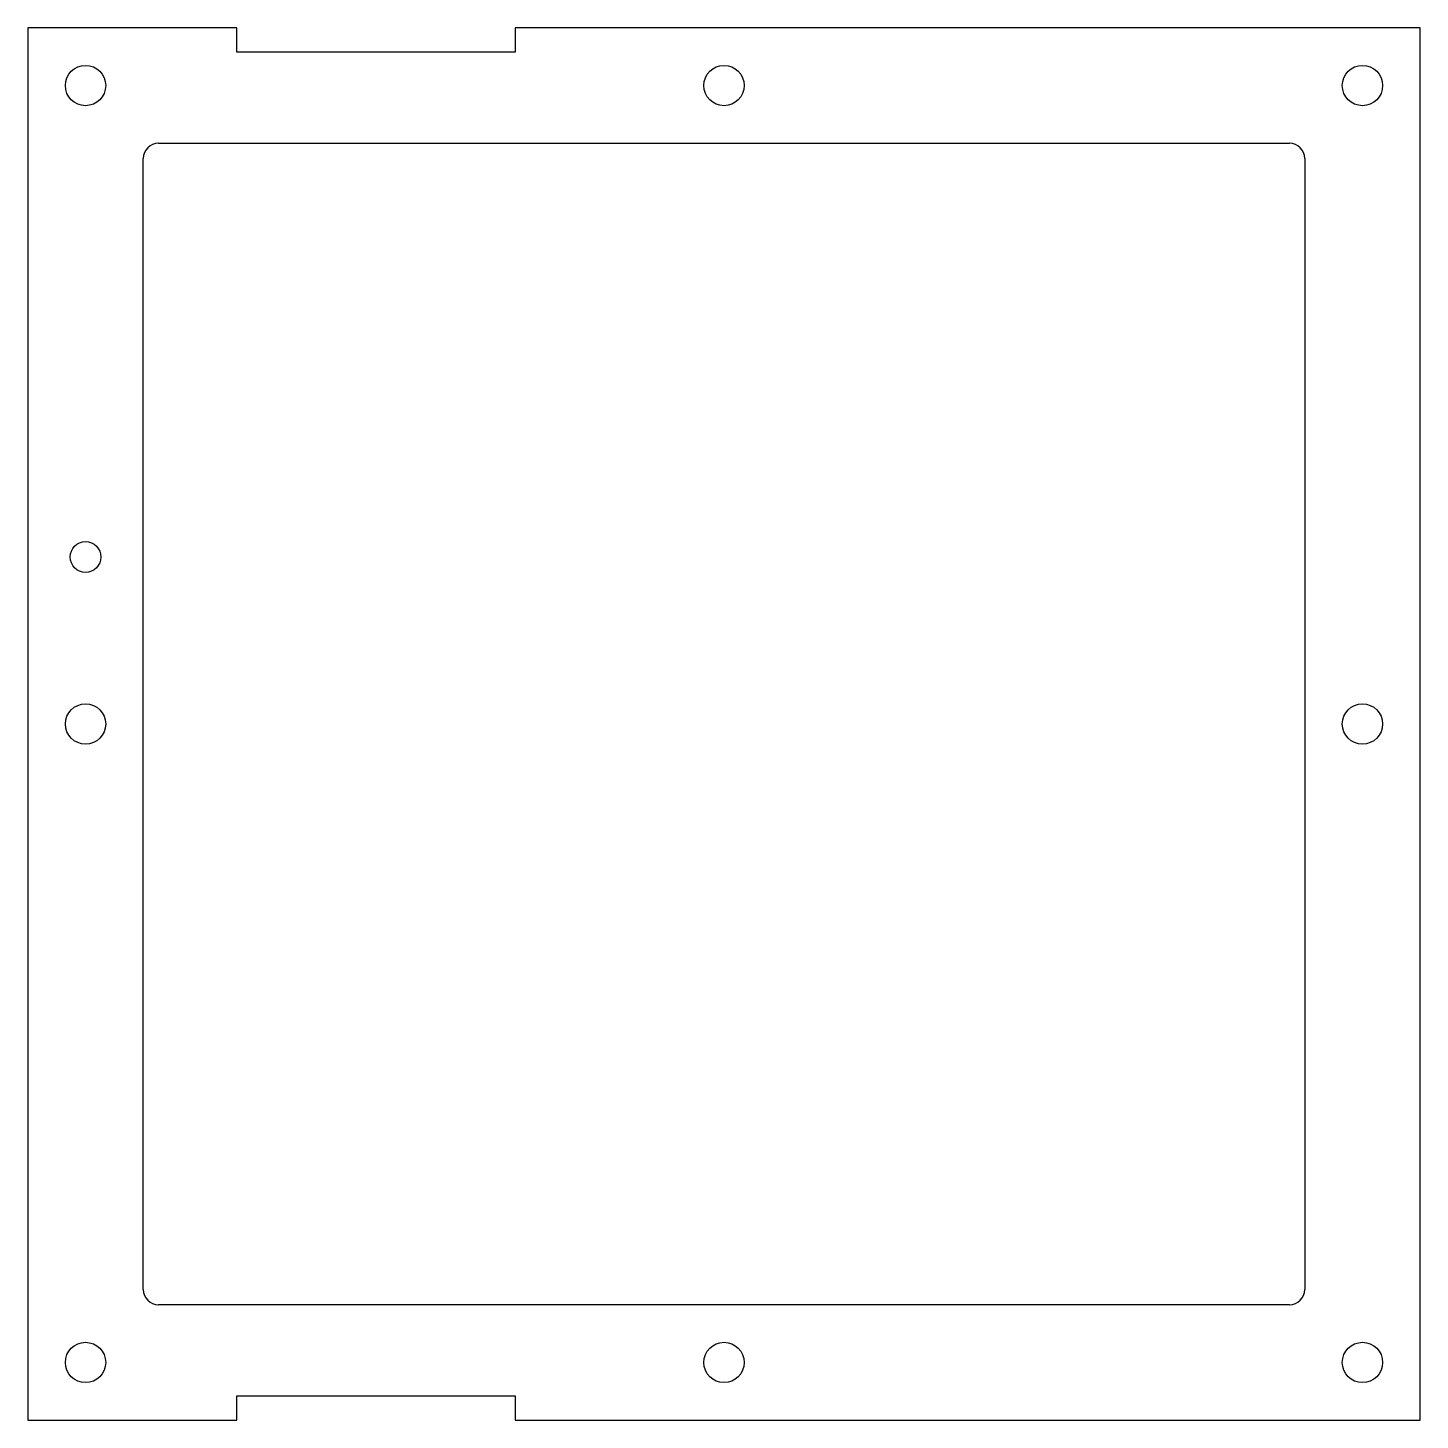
# Model space of a CAD drawing. Header units: millimetres. Extents: x -91 to 91, y -91 to 90.
import ezdxf

# ---------------------------------------------------------------- set-up
doc = ezdxf.new("R2010")
doc.units = ezdxf.units.MM
doc.layers.get('0').update_dxf_attribs({"lineweight": 25, "true_color": 0xffffff})

msp = doc.modelspace()

# ---------------------------------------------------------------- linework, layer by layer
for p, q in [((-90.5, 90.5), (-90.5, -90.5)), ((-63.35, 90.5), (-90.5, 90.5)), ((-63.35, 87.35), (-63.35, 90.5)), ((90.5, 90.5), (-27.15, 90.5)), ((-27.15, 90.5), (-27.15, 87.35)), ((90.5, -90.5), (90.5, 90.5)), ((-27.15, 87.35), (-63.35, 87.35)), ((-73.5, 75.5), (73.5, 75.5)), ((-75.5, -73.5), (-75.5, 73.5)), ((75.5, 73.5), (75.5, -73.5)), ((73.5, -75.5), (-73.5, -75.5)), ((-63.35, -90.5), (-63.35, -87.35)), ((-63.35, -87.35), (-27.15, -87.35)), ((-27.15, -87.35), (-27.15, -90.5)), ((-90.5, -90.5), (-63.35, -90.5)), ((-27.15, -90.5), (90.5, -90.5))]:
    msp.add_line(p, q)
for centre, radius in [((-83, 83), 2.62), ((0, 83), 2.62), ((83, 83), 2.62), ((-83, 21.71), 2), ((-83, 0), 2.62), ((83, 0), 2.62), ((-83, -83), 2.62), ((0, -83), 2.62), ((83, -83), 2.62)]:
    msp.add_circle(centre, radius)
for centre, start, end in [((-73.5, 73.5), 90, 180), ((73.5, 73.5), 360, 90), ((-73.5, -73.5), 180, 270), ((73.5, -73.5), 270, 0)]:
    msp.add_arc(centre, 2, start, end)

doc.saveas('drawing.dxf')
